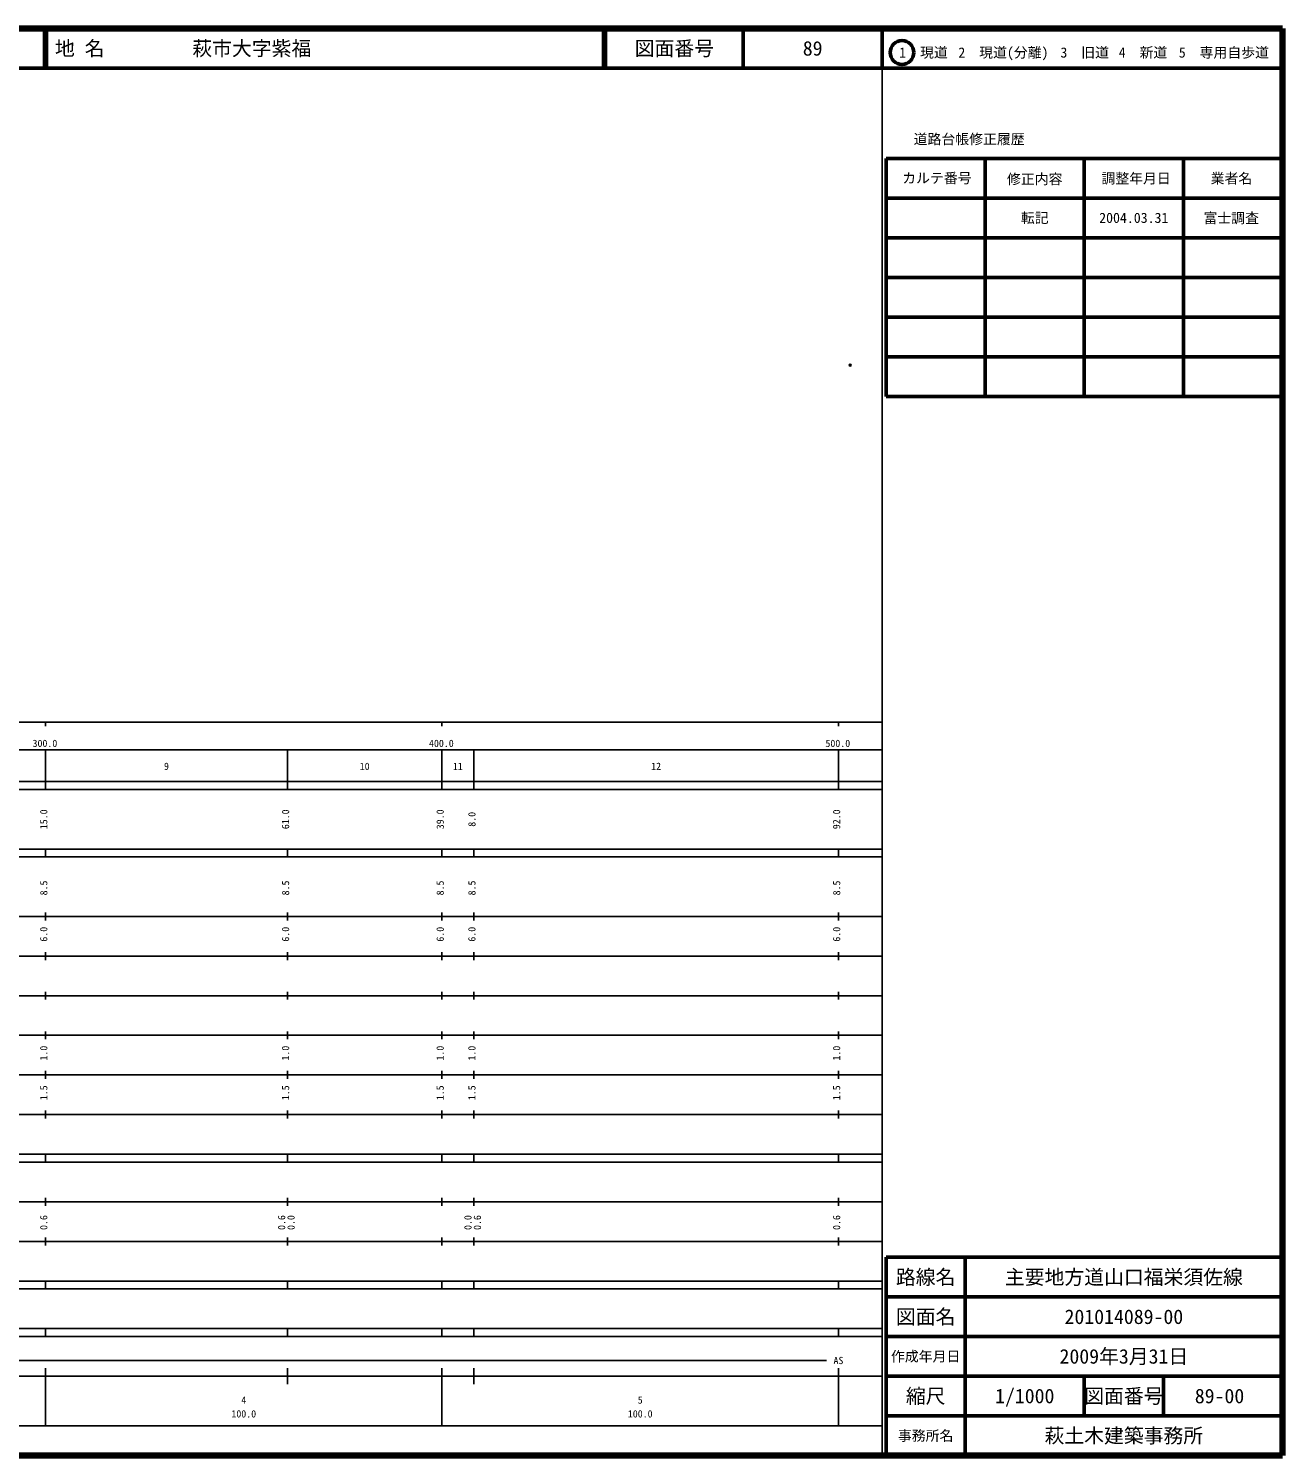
# Model space of a CAD drawing. Units: millimetres on the paper. Extents: x 40 to 680, y 20 to 380.
# Drawn here: x 363.7 to 680, y 20 to 380 of the extents above; entities that cross this region are included whole.
import ezdxf
from ezdxf.enums import TextEntityAlignment as Align

# ---------------------------------------------------------------- set-up
doc = ezdxf.new("R2010")
doc.units = ezdxf.units.MM
doc.header["$PDMODE"] = 32
doc.header["$PDSIZE"] = 0.5
doc.layers.add('M-OTRS', color=6, linetype='Continuous')
doc.layers.add('M-TTL-TXT', color=7, linetype='Continuous')
for name, color, linetype, lineweight in [('M-TTL', 2, 'Continuous', 140), ('M-TTL-BAND', 7, 'Continuous', 25), ('M-TTL-FRAM', 2, 'Continuous', 50), ('M-TTL-LINE', 7, 'Continuous', 50)]:
    doc.layers.add(name, color=color, linetype=linetype, lineweight=lineweight)
doc.styles.add('ＭＳ ゴシック', font='')
doc.styles.get('ＭＳ ゴシック').set_extended_font_data('MS Gothic')

msp = doc.modelspace()

# ---------------------------------------------------------------- linework, layer by layer
at = {"layer": 'M-OTRS'}
msp.add_point((570.977, 295.095), dxfattribs=at)
at = {"layer": 'M-TTL'}
for p, q in [((680, 380), (40, 380)), ((680, 20), (680, 380)), ((40, 20), (680, 20))]:
    msp.add_line(p, q, dxfattribs=at)
at = {"layer": 'M-TTL-BAND'}
for p, q in [((579, 20), (579, 370)), ((40, 205), (579, 205)), ((368, 205), (368, 204)), ((468, 205), (468, 204)), ((568, 205), (568, 204)), ((68, 198), (579, 198)), ((368, 188), (368, 198)), ((429, 188), (429, 198)), ((468, 188), (468, 198)), ((476, 188), (476, 198)), ((568, 188), (568, 198)), ((40, 190), (579, 190)), ((40, 188), (579, 188)), ((40, 173), (579, 173)), ((368, 171), (368, 173)), ((429, 171), (429, 173)), ((468, 171), (468, 173)), ((476, 171), (476, 173)), ((568, 171), (568, 173)), ((40, 171), (579, 171)), ((40, 156), (579, 156)), ((368, 155), (368, 157)), ((429, 155), (429, 157)), ((468, 155), (468, 157)), ((476, 155), (476, 157)), ((568, 155), (568, 157)), ((46, 146), (579, 146)), ((368, 145), (368, 147)), ((429, 145), (429, 147)), ((468, 145), (468, 147)), ((476, 145), (476, 147)), ((568, 145), (568, 147)), ((368, 135), (368, 137)), ((429, 135), (429, 137)), ((468, 135), (468, 137)), ((476, 135), (476, 137)), ((568, 135), (568, 137)), ((52, 136), (579, 136)), ((46, 126), (579, 126)), ((368, 125), (368, 127)), ((429, 125), (429, 127)), ((468, 125), (468, 127)), ((476, 125), (476, 127)), ((568, 125), (568, 127)), ((52, 116), (579, 116)), ((368, 115), (368, 117)), ((429, 115), (429, 117)), ((468, 115), (468, 117)), ((476, 115), (476, 117)), ((568, 115), (568, 117)), ((46, 106), (579, 106)), ((368, 105), (368, 107)), ((429, 105), (429, 107)), ((468, 105), (468, 107)), ((476, 105), (476, 107)), ((568, 105), (568, 107)), ((40, 96), (579, 96)), ((40, 94), (579, 94)), ((368, 94), (368, 96)), ((429, 94), (429, 96)), ((468, 94), (468, 96)), ((476, 94), (476, 96)), ((568, 94), (568, 96)), ((49, 84), (579, 84)), ((368, 83), (368, 85)), ((429, 83), (429, 85)), ((468, 83), (468, 85)), ((476, 83), (476, 85)), ((568, 83), (568, 85)), ((40, 74), (579, 74)), ((368, 73), (368, 75)), ((429, 73), (429, 75)), ((468, 73), (468, 75)), ((476, 73), (476, 75)), ((568, 73), (568, 75)), ((40, 64), (579, 64)), ((40, 62), (579, 62)), ((368, 62), (368, 64)), ((429, 62), (429, 64)), ((468, 62), (468, 64)), ((476, 62), (476, 64)), ((568, 62), (568, 64)), ((40, 52), (579, 52)), ((368, 50), (368, 52)), ((429, 50), (429, 52)), ((468, 50), (468, 52)), ((476, 50), (476, 52)), ((568, 50), (568, 52)), ((40, 50), (579, 50)), ((71, 44), (565, 44)), ((40, 40), (579, 40)), ((368, 27.5), (368, 42)), ((429, 38), (429, 42)), ((468, 27.5), (468, 42)), ((476, 38), (476, 42)), ((568, 27.5), (568, 42)), ((68, 27.5), (579, 27.5))]:
    msp.add_line(p, q, dxfattribs=at)
at = {"layer": 'M-TTL-FRAM'}
for p, q in [((580, 347.197), (580, 287.197)), ((580, 347.197), (680, 347.197)), ((580, 287.197), (680, 287.197)), ((680, 70), (580, 70)), ((580, 70), (580, 20))]:
    msp.add_line(p, q, dxfattribs=at)
at = {"layer": 'M-TTL-LINE'}
for p, q in [((367.75, 380), (367.75, 370)), ((368.25, 380), (368.25, 370)), ((508.747, 380), (508.747, 370)), ((509.247, 380), (509.247, 370)), ((543.997, 380), (543.997, 370)), ((579, 380), (579, 370)), ((40, 370), (680, 370)), ((605, 347.197), (605, 287.197)), ((630, 347.197), (630, 287.197)), ((655, 347.197), (655, 287.197)), ((580, 337.197), (680, 337.197)), ((580, 327.197), (680, 327.197)), ((580, 317.197), (680, 317.197)), ((580, 307.197), (680, 307.197)), ((580, 297.197), (680, 297.197)), ((600, 70), (600, 20)), ((680, 60), (580, 60)), ((680, 50), (580, 50)), ((680, 40), (580, 40)), ((630, 40), (630, 30)), ((650, 40), (650, 30)), ((680, 30), (580, 30))]:
    msp.add_line(p, q, dxfattribs=at)
msp.add_circle((584.031, 373.958), 3, dxfattribs=at)

# ---------------------------------------------------------------- texts
at = {"layer": 'M-TTL-BAND', "style": 'ＭＳ ゴシック'}
for s, p in [('300.0', (367.844, 198.195)), ('400.0', (467.844, 198.195)), ('500.0', (567.844, 198.195)), ('9', (398.5, 192.405)), ('10', (448.5, 192.405)), ('11', (472, 192.405)), ('12', (522, 192.405)), ('AS', (568, 42.5)), ('4', (418, 32.523)), ('5', (518, 32.523)), ('100.0', (418, 29.033)), ('100.0', (518, 29.033))]:
    msp.add_text(s, height=1.833, dxfattribs=at).set_placement(p, align=Align.BOTTOM_CENTER)
for s, p in [('15.0', (369, 180.5)), ('61.0', (430, 180.5)), ('39.0', (469, 180.5)), ('8.0', (477, 180.5)), ('92.0', (569, 180.5)), ('8.5', (369, 163.174)), ('8.5', (430, 163.174)), ('8.5', (469, 163.174)), ('8.5', (477, 163.174)), ('8.5', (569, 163.174)), ('6.0', (369, 151.5)), ('6.0', (430, 151.5)), ('6.0', (469, 151.5)), ('6.0', (477, 151.5)), ('6.0', (569, 151.5)), ('1.0', (369, 121.5)), ('1.0', (430, 121.5)), ('1.0', (469, 121.5)), ('1.0', (477, 121.5)), ('1.0', (569, 121.5)), ('1.5', (369, 111.5)), ('1.5', (430, 111.5)), ('1.5', (469, 111.5)), ('1.5', (477, 111.5)), ('1.5', (569, 111.5)), ('0.6', (369, 78.764)), ('0.6', (429, 78.764)), ('0.0', (431.37, 78.764)), ('0.0', (476, 78.764)), ('0.6', (478.37, 78.764)), ('0.6', (569, 78.764))]:
    msp.add_text(s, height=1.833, rotation=90, dxfattribs=at).set_placement(p, align=Align.BOTTOM_CENTER)
at = {"layer": 'M-TTL-TXT', "style": 'ＭＳ ゴシック'}
for s, p in [('地 名', (370.38, 375)), ('萩市大字紫福', (405.024, 375))]:
    msp.add_text(s, height=3.666, dxfattribs=at).set_placement(p, align=Align.MIDDLE_LEFT)
for s, height, p in [('図面番号', 3.666, (526.622, 375)), ('89', 3.666, (561.497, 375)), ('1\u3000現道', 2.566, (589.448, 373.958)), ('2\u3000現道(分離)', 2.566, (609.619, 373.958)), ('3\u3000旧道', 2.566, (630.121, 373.958)), ('4\u3000新道', 2.566, (644.824, 373.958)), ('5\u3000専用自歩道', 2.566, (665.228, 373.958)), ('道路台帳修正履歴', 2.566, (600.968, 352.113)), ('カルテ番号', 2.566, (592.839, 342.277)), ('修正内容', 2.566, (617.509, 342.023)), ('調整年月日', 2.566, (643.089, 342.197)), ('業者名', 2.566, (667.134, 342.197)), ('転記', 2.566, (617.5, 332.245)), ('2004.03.31', 2.566, (642.5, 332.245)), ('富士調査', 2.566, (667.077, 332.189)), ('路線名', 3.666, (590, 65)), ('路線名', 3.666, (590, 65)), ('主要地方道山口福栄須佐線', 3.666, (640, 65)), ('図面名', 3.666, (590, 55)), ('図面名', 3.666, (590, 55)), ('201014089-00', 3.666, (640, 55)), ('2009年3月31日', 3.666, (640, 45)), ('作成年月日', 2.566, (590, 45)), ('作成年月日', 2.566, (590, 45)), ('縮尺', 3.666, (590, 35)), ('縮尺', 3.666, (590, 35)), ('1/1000', 3.666, (615, 35)), ('図面番号', 3.666, (640, 35)), ('図面番号', 3.666, (640, 35)), ('89-00', 3.666, (664.125, 35)), ('事務所名', 2.566, (590, 25)), ('事務所名', 2.566, (590, 25)), ('萩土木建築事務所', 3.666, (640, 25))]:
    msp.add_text(s, height=height, dxfattribs=at).set_placement(p, align=Align.MIDDLE_CENTER)

doc.saveas('drawing.dxf')
